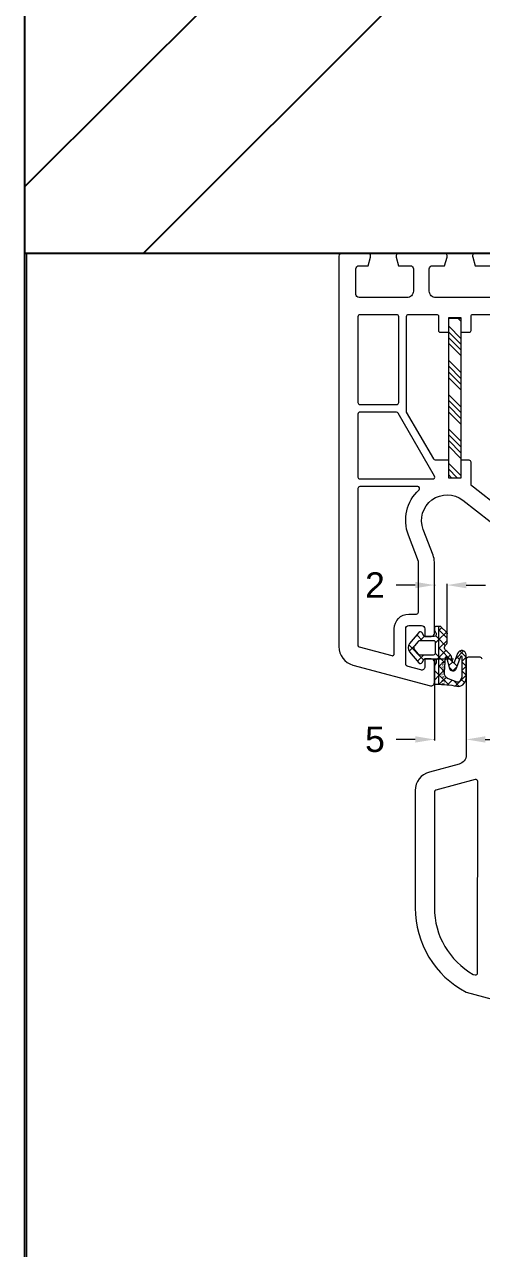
# Model space of a CAD drawing. Header units: feet. Extents: x 600 to 2744, y 411 to 1435.
# Drawn here: x 619.3 to 622.07, y 546.65 to 554.08 of the extents above; entities that cross this region are included whole.
import ezdxf

# ---------------------------------------------------------------- set-up
doc = ezdxf.new("R2010")
doc.units = ezdxf.units.FT
for name, color, linetype, lineweight in [('FP_A_DOOR_WIN', 140, 'Continuous', 18), ('PQI-A-IN-ELEV-PTRN', 249, 'Continuous', 0), ('WAL', 7, 'Continuous', 30)]:
    doc.layers.add(name, color=color, linetype=linetype, lineweight=lineweight)
doc.styles.get("Standard").update_dxf_attribs({"font": 'arial.ttf'})
doc.dimstyles.new('SCHUECO', dxfattribs={"dimtxt": 4, "dimasz": 3, "dimexe": 0.18, "dimexo": 0.0625, "dimgap": 2, "dimtad": 0, "dimdec": 0, "dimzin": 0, "dimdsep": 46, "dimtxsty": 'Standard', "dimcen": 0.09, "dimadec": 0, "dimazin": 0, "dimtfac": 1, "dimtdec": 0, "dimtofl": 0, "dimtmove": 0, "dimatfit": 3, "dimfxl": 1, "dimtolj": 1, "dimtzin": 0, "dimarcsym": 0})

# ---------------------------------------------------------------- blocks, each defined once
blk = doc.blocks.new('*X63')
at = {"color": 0}
for p, q in [((10.30352451880753, 18.73912722821214), (10.76437846124361, 19.19998117064821)), ((11.45845213388517, 17.19998117064824), (13.45845213388514, 19.19998117064821)), ((12.35647813388513, 17.19998117064824), (14.3564781338851, 19.19998117064821)), ((13.2545041338852, 17.19998117064824), (15.25450413388518, 19.19998117064821)), ((14.15253213388516, 17.19998117064824), (16.15253213388513, 19.19998117064821)), ((16.84660580652664, 17.19998117064821), (18.84660580652661, 19.19998117064818)), ((17.74463180652659, 17.19998117064821), (19.74463180652657, 19.19998117064818)), ((18.64265780652667, 17.19998117064821), (20.64265780652664, 19.19998117064818)), ((19.54068580652662, 17.19998117064821), (21.5406858065266, 19.19998117064818)), ((22.23475947916816, 17.19998117064824), (24.23475947916813, 19.19998117064821)), ((23.13278547916812, 17.19998117064824), (25.13278547916809, 19.19998117064821)), ((24.03081147916819, 17.19998117064824), (26.03081147916816, 19.19998117064821)), ((24.92883947916815, 17.19998117064824), (26.92883947916812, 19.19998117064821)), ((27.62291315180963, 17.19998117064824), (29.6229131518096, 19.19998117064824)), ((28.52093915180957, 17.19998117064824), (30.52093915180956, 19.19998117064824)), ((29.41896515180967, 17.19998117064824), (31.41896515180963, 19.19998117064824)), ((30.31699315180961, 17.19998117064824), (32.31699315180958, 19.19998117064824)), ((33.01106682445115, 17.19998117064824), (35.01106682445112, 19.19998117064821)), ((33.90909282445111, 17.19998117064824), (35.30352356513325, 18.59441191133038)), ((34.80711882445118, 17.19998117064824), (35.30352356513322, 17.69638591133028))]:
    blk.add_line(p, q, dxfattribs=at)
blk = doc.blocks.new('BASEPOINT')
for p, q in [((0.0001424139276124947, -6.579969547004794e-08), (0.0001424139276124947, 2.998156919277449)), ((-7.890404418731123e-08, 0.0005381883725030789), (2.956911949821283, 0.0005381883725030789))]:
    blk.add_line(p, q)
blk.add_text('Basepoint', height=0.6).set_placement((0.4501424139276011, 1.169999934200292))
blk = doc.blocks.new('244234EZ')
h = blk.add_hatch()
h.set_pattern_fill('NETZ', color=256, angle=45, style=0)
h.set_pattern_definition([(45, (0.01020141601271446, -1.498066991095954), (-0.7071067811865475, 0.7071067811865476), []), (135, (0.01020141601271446, -1.498066991095954), (-0.7071067811865476, -0.7071067811865475), [])])
h.paths.add_polyline_path([(4.008078502913222, 0.7015572627653923, -0.04835307895780901), (4.303823118820566, 3.532424224166834, 0.3319211071679742), (3.845955810543963, 4.662804514641349, 0.1614346972429617), (2.779686889645509, 5.001498133415765), (-0.6049478013112477, 5.001498133415764, 0.8315432364911673), (-0.8560341563469525, 3.648078988526671), (0.43162628173537, 3.153275400871819, -1.190626430510797), (0.5034884964394981, 2.88506940612011), (-0.4655004301875263, 2.625441762988365, 0.1296938749465605), (-0.5983473197203235, 2.549425338780542), (-1.20320037842088, 1.95383349108178, -0.6014879446624487), (-2.236571083833349, 1.864532395719669, 0.254498919795523), (-2.488499425651867, 2.001640413975412), (-3.957449179689695, 2.001624018348985, 0.1989094666118807), (-4.169577865607145, 1.913756052723637), (-4.994269180354968, 1.089064737975818, 0.1989123673796596), (-5.082137145999006, 0.8769327036198491), (-5.082137145999006, 0.7015447420383105)])
h.paths.add_polyline_path([(-0.1904933190871827, 1.719282615234464, -0.9176289392039193), (-0.19180589099426, 1.958971851091358), (1.570990037036942, 2.431272729874328, 0.7332383087249621), (1.612600442385188, 3.38408464420482), (-0.3194380188017371, 4.087288767571037, -1), (-0.2680883789091605, 4.378243357414789), (2.713463470503889, 4.377261227260397, -0.1340649279655961), (2.967535276667598, 4.307800217017941), (3.436031043195062, 4.031149930478546, -0.3557455022548623), (3.622162780758802, 3.527220637077858), (3.116654357907226, 2.175391108269227, -0.3353238355422854), (2.094986877438471, 1.535178095573969)], flags=16)
h = blk.add_hatch()
h.set_pattern_fill('NETZ', color=256, scale=2, angle=45, style=0)
h.set_pattern_definition([(45, (0.01020141601271446, -1.498066991095954), (-1.414213562373095, 1.414213562373095), []), (135, (0.01020141601271446, -1.498066991095954), (-1.414213562373095, -1.414213562373095), [])])
h.paths.add_polyline_path([(-5.082137145999006, 0.7015447420383105), (-5.082137145999004, 0.3112281275693158, 0.414213562373093), (-4.782330741885235, 0.01142172345554715), (-4.522599543124663, 0.01142172345554759), (-4.093796888527556, 0.2589747010733834, -0.1656801520669596), (-3.90396698270975, 0.296506003881801), (-3.740147452957411, 0.2745578532527244, -0.3757213696858283), (-3.479984788897567, -0.02278536033250367), (-3.479984788897565, -1.479957190332012, -0.2775501483931132), (-3.586238477402083, -1.65662532294509), (-4.07801553195808, -1.917579487461596, 0.5282092505925277), (-4.132923528191617, -2.410109730864405), (-2.393213548663183, -3.887433140998303, 0.3639584187452207), (-1.107596206292547, -3.887404740529248), (0.6502478399991928, -2.41239478329808, 0.5319777725554488), (0.5980307430605157, -1.917579487461598), (0.1062536885045181, -1.656625322945092, -0.2775501483931129), (-2.498001805406602e-16, -1.479957190332014), (-2.220446049250313e-16, 2.220446049250313e-16, -0.4537526242641983), (0.3398076201840398, 0.2973471933200025), (0.6100213742227064, 0.2611720864721001), (1.042437829558313, 0.01149901148442223), (3.710274358402263, 0.01134541035774284, 0.4227629273518383), (4.010165112804111, 0.3200571767091462, -0.006466251622778426), (4.008078502913222, 0.7015572627653923)])
h.paths.add_polyline_path([(-0.6398458862333795, -0.1163721789262142), (-0.6398458862333791, -2.328241489778694, -0.2217106168363308), (-0.7470235825400097, -2.558066551942032), (-1.418484304433663, -3.121419399609839, -0.3639357920318566), (-2.061189157707833, -3.121419399423907), (-2.732619361801749, -2.558092156067455, -0.2217106168363313), (-2.839797058108379, -2.328267093904119), (-2.839797058108379, -0.1161427283123513, -0.4142135610069876), (-2.539780287082981, 0.1838740413137141), (-0.9400615657120271, 0.1838740413137134, -0.4144359924756376)], flags=16)
blk.add_line((4.008078502913222, 0.7015572627653923), (-5.082137145999006, 0.7015447420383105))
for points in [[(0.5980307430605163, -1.917579487461598), (0.106253688504518, -1.656625322945092, -0.2775501483931128), (-2.532696274926138e-16, -1.479957190332014), (-2.237793284010081e-16, 0, -0.4537526242641983), (0.3398076201840396, 0.2973471933200025), (0.6100213742227064, 0.2611720864720999), (1.042437829558313, 0.01149901148442201), (3.710274358402264, 0.01134541035774284, 0.4227629273518251), (4.010165112804111, 0.320057176709134, -0.05483647592727152), (4.303823118820558, 3.532424224166802, 0.3319211071679828), (3.845955810543964, 4.662804514641348, 0.1614346972429613), (2.779686889645514, 5.001498133415765), (-0.6049490356474414, 5.001498133415764, 0.8315411525140167), (-0.8560362243681455, 3.648079783196039), (0.4316262817353702, 3.153275400871819, -1.190626430510805), (0.503488496439497, 2.88506940612011), (-0.4655004301875271, 2.625441762988365, 0.1296938749465612), (-0.5983473197203246, 2.549425338780541), (-1.20320037842088, 1.95383349108178, -0.6014879446624485), (-2.236571083833349, 1.864532395719669, 0.2544989197955225), (-2.488499425651866, 2.001640413975412), (-3.957449179689696, 2.001624018348985, 0.198909466611881), (-4.169577865607146, 1.913756052723636), (-4.99426918035497, 1.089064737975816, 0.1989123673796582), (-5.082137145999006, 0.8769327036198482), (-5.082137145999004, 0.3112281275693167, 0.4142135623730955), (-4.782330741885233, 0.01142172345554715), (-4.522599543124662, 0.01142172345554737), (-4.093796888527556, 0.2589747010733832, -0.1656801520669623), (-3.903966982709747, 0.2965060038818006), (-3.740147452957409, 0.2745578532527242, -0.375721369685827), (-3.479984788897567, -0.02278536033250411), (-3.479984788897565, -1.479957190332013, -0.2775501483931143), (-3.586238477402084, -1.65662532294509), (-4.078015531958083, -1.917579487461597, 0.5319777725554453), (-4.130232628896758, -2.412394783298078), (-2.393213548663189, -3.887433140998297, 0.363945910752088), (-1.107630052569438, -3.887433140998297), (0.6502478399991929, -2.41239478329808, 0.5319777725554476)], [(-0.2680883789091604, 4.378243357414789, 0.9999999999999986), (-0.3194380188017389, 4.087288767571038), (1.612600442385188, 3.38408464420482, -0.7332383087249624), (1.570990037036942, 2.431272729874328), (-0.191805890994261, 1.958971851091358, 0.9176289392038998), (-0.1904933190871827, 1.719282615234464), (2.094986877438495, 1.535178095573968, 0.3353238355422945), (3.116654357907246, 2.17539110826928), (3.622162780758808, 3.527220637077873, 0.3557455022548545), (3.436031043195058, 4.031149930478548), (2.96753527666759, 4.307800217017945, 0.1340649279655952), (2.713463470503881, 4.377261227260397)], [(-2.73261936180175, -2.558092156067455), (-2.061202087405254, -3.121408551459724, 0.3639549067525167), (-1.41847137451463, -3.121408551459724), (-0.7470235825400102, -2.558066551942032, 0.2217106168363309), (-0.6398458862333791, -2.328241489778695), (-0.6398458862333795, -0.1161137516550361, 0.4139911672486105), (-0.939864196780254, 0.1838740413137134), (-2.53980926513963, 0.1838740413137141, 0.4141569862246464), (-2.839797058108379, -0.1161137516550361), (-2.839797058108379, -2.328267093904119, 0.2217106168363308)]]:
    blk.add_lwpolyline(points, format="xyb", close=True)
blk.add_blockref('BASEPOINT', (8.881784197001252e-15, -8.881784197001252e-16))
blk = doc.blocks.new('*D14')
at = {"transparency": 16777216}
for p, q in [((-11.58361628611124, 5.001624018348987), (-11.58361628611124, 8.001624018348986)), ((-4.019949179689696, 2.001624018348985), (-11.76361628611124, 2.001624018348987)), ((-4.844830741885233, 0.01142172345554717), (-11.76361628611124, 0.01142172345554913)), ((-11.58361628611124, -2.988578276544451), (-11.58361628611124, -5.98857827654445))]:
    blk.add_line(p, q, dxfattribs=at)
for p in [(-3.957449179689696, 2.001624018348985), (-11.58361628611124, 0.01142172345554908), (-4.782330741885233, 0.01142172345554715)]:
    blk.add_point(p, dxfattribs=at)
for points in [[(-12.08361628611124, 5.001624018348987), (-11.08361628611124, 5.001624018348987), (-11.58361628611124, 2.001624018348987)], [(-12.08361628611124, -2.988578276544451), (-11.08361628611124, -2.988578276544451), (-11.58361628611124, 0.01142172345554908)]]:
    blk.add_solid(points, dxfattribs=at)
at = {"transparency": 16777216, "insert": (-11.58361628611124, -9.321911609877786), "char_height": 4, "attachment_point": 5, "rotation": 90}
blk.add_mtext('\\A1;2', dxfattribs=at)
blk = doc.blocks.new('*D15')
at = {"transparency": 16777216}
for p, q in [((12.66941239682228, 8.001498133415762), (12.66941239682228, 11.00149813341576)), ((2.842186889645469, 5.001498133415764), (12.84941239682228, 5.001498133415762)), ((3.772774358402264, 0.01134541035774282), (12.84941239682228, 0.01134541035774025)), ((12.66941239682228, -2.988654589642259), (12.66941239682228, -5.988654589642259))]:
    blk.add_line(p, q, dxfattribs=at)
for p in [(2.779686889645469, 5.001498133415764), (3.710274358402264, 0.01134541035774284), (12.66941239682228, 0.0113454103577403)]:
    blk.add_point(p, dxfattribs=at)
for points in [[(12.16941239682228, 8.001498133415762), (13.16941239682228, 8.001498133415762), (12.66941239682228, 5.001498133415762)], [(12.16941239682228, -2.988654589642259), (13.16941239682228, -2.98865458964226), (12.66941239682228, 0.0113454103577403)]]:
    blk.add_solid(points, dxfattribs=at)
at = {"transparency": 16777216, "insert": (12.66941239682228, -9.32198792297559), "char_height": 4, "attachment_point": 5, "rotation": 90}
blk.add_mtext('\\A1;5', dxfattribs=at)
blk = doc.blocks.new('PRJ_INSERT_104_59361299833', base_point=(8.881784197001252e-15, -8.881784197001252e-16))
blk.add_blockref('244234EZ', (0, 0))
for base, p1, p2, picture, middle in [((12.66941239682228, 0.0113454103577403), (2.779686889645469, 5.001498133415764), (3.710274358402264, 0.01134541035774284), '*D15', (12.66941239682228, -9.32198792297559)), ((-11.58361628611124, 0.01142172345554908), (-3.957449179689696, 2.001624018348985), (-4.782330741885233, 0.01142172345554715), '*D14', (-11.58361628611124, -9.321911609877786))]:
    dim = blk.add_linear_dim(base=base, p1=p1, p2=p2, angle=90, dimstyle='SCHUECO')
    dim.commit()
    dim.dimension.update_dxf_attribs({"geometry": picture, "text_midpoint": middle})
blk = doc.blocks.new('W6')
at = {"layer": 'FP_A_DOOR_WIN', "ltscale": 1000}
for points in [[(-1.455191522836685e-11, 120.5359044494544), (-1.455191522836685e-11, 129.5003290775785, 0.4929517128660395), (-0.6290979359691846, 129.9830511842156), (-2.000000068677764, 129.6157231750549), (-2.000000068663212, 127.3000188293372, -0.4143120868180035)], [(-7.000007698050467, 127.30041576433), (-7.000007698065019, 135.799581221072, -0.4143369658318687), (-5.999586301724776, 136.8000026168884), (-2.500000068670488, 136.8000026168738, -0.4144742986754296), (-2.000000068670488, 136.3000026168738), (-2.000000068670488, 134.3843083801185), (-0.6291340237730765, 134.0169747788605, 0.4929654584300433), (-7.275957614183426e-12, 134.4996989421779), (-1.455191522836685e-11, 141.5003297580697, 0.4929506969181903), (-0.6291110894308076, 141.9830467061111), (-2.000000068670488, 141.615722221366), (-2.000000068677764, 139.8000026168884, -0.414434189985133), (-2.500000068670488, 139.3000026168738), (-5.99958630168112, 139.3000026168738, -0.4143369660113899), (-7.000007698065019, 140.3004240132577), (-7.000007698065019, 147.800003093711, -0.414098729429669), (-6.500007698065019, 148.300003093711), (-2.500000068670488, 148.3000030936964, -0.4144742986754274), (-2.000000068670488, 147.800003093711), (-2.000000068670488, 146.3842926444922), (-0.6291055828696699, 146.0169666842849, 0.4929566355553249), (-2.182787284255028e-11, 146.4996946583706), (-7.275957614183426e-12, 150.5004513960157, 0.4139490408238861), (-0.4995485828476376, 151), (-61.83032138063572, 150.9999999999854, 0.3394264675312374), (-64.72815234374866, 148.7764587821875), (-67.98291308594344, 136.6294093551551, 0.4929616572134017), (-67.50000292969344, 135.9999999999854), (-64.24962612861418, 135.9999999999854, 0.4139952617277666), (-63.74999911499617, 136.4996312594449), (-63.74999911499617, 137.499999565116), (-65.02746875000594, 137.4999995651306, -0.4932336255559439), (-65.51037890625594, 138.1294093551696), (-64.97449023438094, 140.1294093551696, -0.3395687924446906), (-64.49158007813094, 140.499999565116), (-59.02746493532322, 140.499999565116, -0.4141755960151686), (-58.52746493530867, 139.9999995651306), (-58.5274649353014, 137.999999565116, -0.4141285049199961), (-59.0274649353014, 137.499999565116), (-60.24999911499617, 137.499999565116), (-60.24999911499617, 136.4999995651015, 0.414056115906826), (-59.74999911501072, 136), (-48.55051917464152, 136, 0.0909918661098243), (-47.48537257168209, 136.1954563377658), (-43.4201651306139, 137.7393947067176, -0.7590235082492592), (-38.84790713502298, 131.5373692932189), (-43.86402657899453, 125.1170635542512, 0.1673432765406308)], [(-9.699958869947295, 122.9000096740638), (-9.69995886994002, 130.0000157775794, 0.4141963976965044), (-10.00000769806502, 130.3000188293372), (-12.19995886994002, 130.3000188293372, -0.4140292785832155), (-12.50000769805047, 130.600006622306), (-12.50000769806502, 131.8000188293372), (-10.19995886994002, 131.8000188293372), (-10.19995886993274, 133.8000188293372), (-12.5000076980723, 133.8000188293372), (-12.50000769805774, 135.0000148239196, -0.4139702998837983), (-12.19995886994002, 135.3000026168738), (-10.00000769805774, 135.3000026168738, 0.4142030266674119), (-9.699958869947295, 135.6000056686316), (-9.699958869932743, 140.1000056686316, 0.4142044984145784), (-10.0000076980723, 140.4000087203895), (-25.0000067443907, 140.4000087203895), (-32.3499823303282, 136.156478446952, 0.2674938169305716), (-32.5000067443907, 135.8966670455848), (-32.5000067443907, 133.8000188293372), (-35.30298526002298, 133.8000188293372), (-35.30298526002298, 131.8000188293372), (-32.5000067443907, 131.8000188293518), (-32.5000067443907, 130.6000066223205, -0.4145345493896562), (-32.79993350219593, 130.3000188293372), (-36.41559512329695, 130.3000188293372), (-36.72022158814798, 129.8750768127356), (-39.9657049865782, 125.721100372306, 0.354189481859604)], [(-63.80005118808185, 128.4999999999854, 0.4140409468384528), (-63.50000235995685, 128.7999877929542), (-63.50000235996413, 130.6999969482276, 0.4140448457666134), (-63.80005118807458, 130.9999999999854), (-78.84899375399254, 130.9999999999854, -0.3394437501624551), (-80.2979683633821, 132.1117711067054), (-81.5478462930696, 136.7764589786384, 0.3394672609067224), (-84.44555137118732, 138.9999999999854), (-102.865845179178, 138.9999999999854, 0.2781724977727638), (-116.1324469800966, 131), (-119.9830329697579, 116.6294107437134, 0.4929951445111693)]]:
    blk.add_lwpolyline(points, format="xyb", dxfattribs=at)
for points in [[(-62.9666739196764, 142.3000026168738), (-59.02746493529412, 142.3000026168884, -0.4141832879205136), (-56.72741610718367, 139.999999565116), (-56.72741610718367, 138.8000026168738, 0.4143884253417623), (-56.42748934935662, 138.499999565116), (-48.4587393493639, 138.499999565116), (-44.30773837280867, 140.0765071334754, -0.3063415867877205), (-37.22046572875843, 138.4053645553649, 0.6831059618960073), (-36.69995791625843, 138.6086879196082), (-36.69995791625843, 147.7000122489844, 0.4142593434475034), (-37.00000674438343, 148.0000000419532), (-61.60009677124617, 148.0000000419532, 0.3394569931497191), (-61.8898916931139, 147.7776489677344), (-63.25646884155867, 142.6776576461707, 0.492823379006765)], [(-25.29993350219593, 148.0000000419386), (-35.19995791625843, 148.0000000419532, 0.4140292785832238), (-35.5000067443907, 147.7000122489844), (-35.5000067443907, 136.2430873336707, 0.5772022970934038), (-35.04993350221775, 135.9832759323035), (-25.1499090881407, 141.6990504684363, 0.2684604651901341), (-25.0000067443907, 141.9588466110145), (-25.0000067443907, 147.7000122489844, 0.4145345493896796)], [(-23.50000674440525, 148.0000000419677, 0.414446558721607), (-23.79993350221048, 147.7000122489844), (-23.79993350221048, 141.900008720404, 0.414396574859442), (-23.50000674438343, 141.6000056686316), (-10.00000769806502, 141.6000056686462, 0.4142093281120125), (-9.69995886994002, 141.9000087203895), (-9.69995886994002, 147.7000122489844, 0.4142593434475252), (-10.00000769806502, 148.0000000419532)], [(-113.4077157731808, 129.57763671875, 0.4928325950843962), (-113.1179208513204, 129.1999969482422), (-83.01452109774982, 129.1999969482422, 0.4933718391203623), (-82.72472617587482, 129.5776367187354), (-84.38598105868732, 135.7776339053962, 0.3394535210435738), (-84.67577598056232, 136.0000002384186), (-102.8658451791634, 136.000000238404, 0.2710460681531134), (-113.3267831560079, 129.8796386718604)]]:
    blk.add_lwpolyline(points, format="xyb", close=True, dxfattribs=at)
blk.add_lwpolyline([(-35.30298526002298, 133.8000188293372), (-35.30298526002298, 131.8000188293372), (-10.30298621368274, 131.8000188293372), (-10.30298621369002, 133.8000188293372)], close=True, dxfattribs=at)
at = {"layer": 'PQI-A-IN-ELEV-PTRN', "ltscale": 1000}
blk.add_line((3.637978807091713e-11, 200), (-1000.000000000029, 200), dxfattribs=at)
at = {"layer": 'FP_A_DOOR_WIN', "ltscale": 1000, "rotation": 179.9999999999999}
for name, p in [('PRJ_INSERT_104_59361299833', (-63.75046477690194, 135.9999999999854)), ('*X63', (0.0005383051175158471, 150.9999999999854))]:
    blk.add_blockref(name, p, dxfattribs=at)

msp = doc.modelspace()

# ---------------------------------------------------------------- hatches: boundary and pattern name
at = {"true_color": 0x000000, "transparency": 33554687}
h = msp.add_hatch(dxfattribs=at)
h.set_pattern_fill('ANSI32', color=18, scale=0.25)
h.set_pattern_definition([(45, (-2389.326634604299, 393.4589665891415), (-1.683798022700467, 1.683798022700467), []), (45, (-2388.204102104299, 393.4589665891415), (-1.683798022700467, 1.683798022700467), [])])
h.paths.add_polyline_path([(627.0235557645638, 585.7476496872723), (627.0235557645638, 597.6951269704621), (619.2971333379455, 597.6951269704621), (619.2971333379455, 552.6951269704621), (627.0235557645638, 552.6951269704621)])
h.paths.add_polyline_path([(627.0235557645638, 513.6951269704621), (619.2971333379455, 513.6951269704621), (619.2971333379455, 477.6951269704621), (627.0235557645638, 477.6951269704621)])
h.paths.add_polyline_path([(806.6622220141226, 597.695126970462), (798.9337523020795, 597.695126970462), (798.9337523020795, 585.695126970462), (798.9337523020795, 477.6951269704621), (806.6622220141226, 477.6951269704621)])

# ---------------------------------------------------------------- linework, layer by layer
msp.add_line((619.2971333379455, 597.6951269704621), (619.2971333379455, 477.6951269704621))
msp.add_line((619.2971333379455, 597.6951269704621), (619.2971333379455, 477.6951269704621))
at = {"color": 18, "true_color": 0x000000}
msp.add_line((619.2971333379455, 552.6951269704621), (627.035845171976, 552.6951269704621), dxfattribs=at)

# ---------------------------------------------------------------- block references
at = {"layer": 'WAL', "lineweight": -2, "xscale": 0.03863196438221001, "yscale": 0.03863196438221001, "zscale": 0.03863196438221001, "rotation": 89.99724577119797}
msp.add_blockref('W6', (627.035845171976, 552.6951269704621), dxfattribs=at)

doc.saveas('drawing.dxf')
